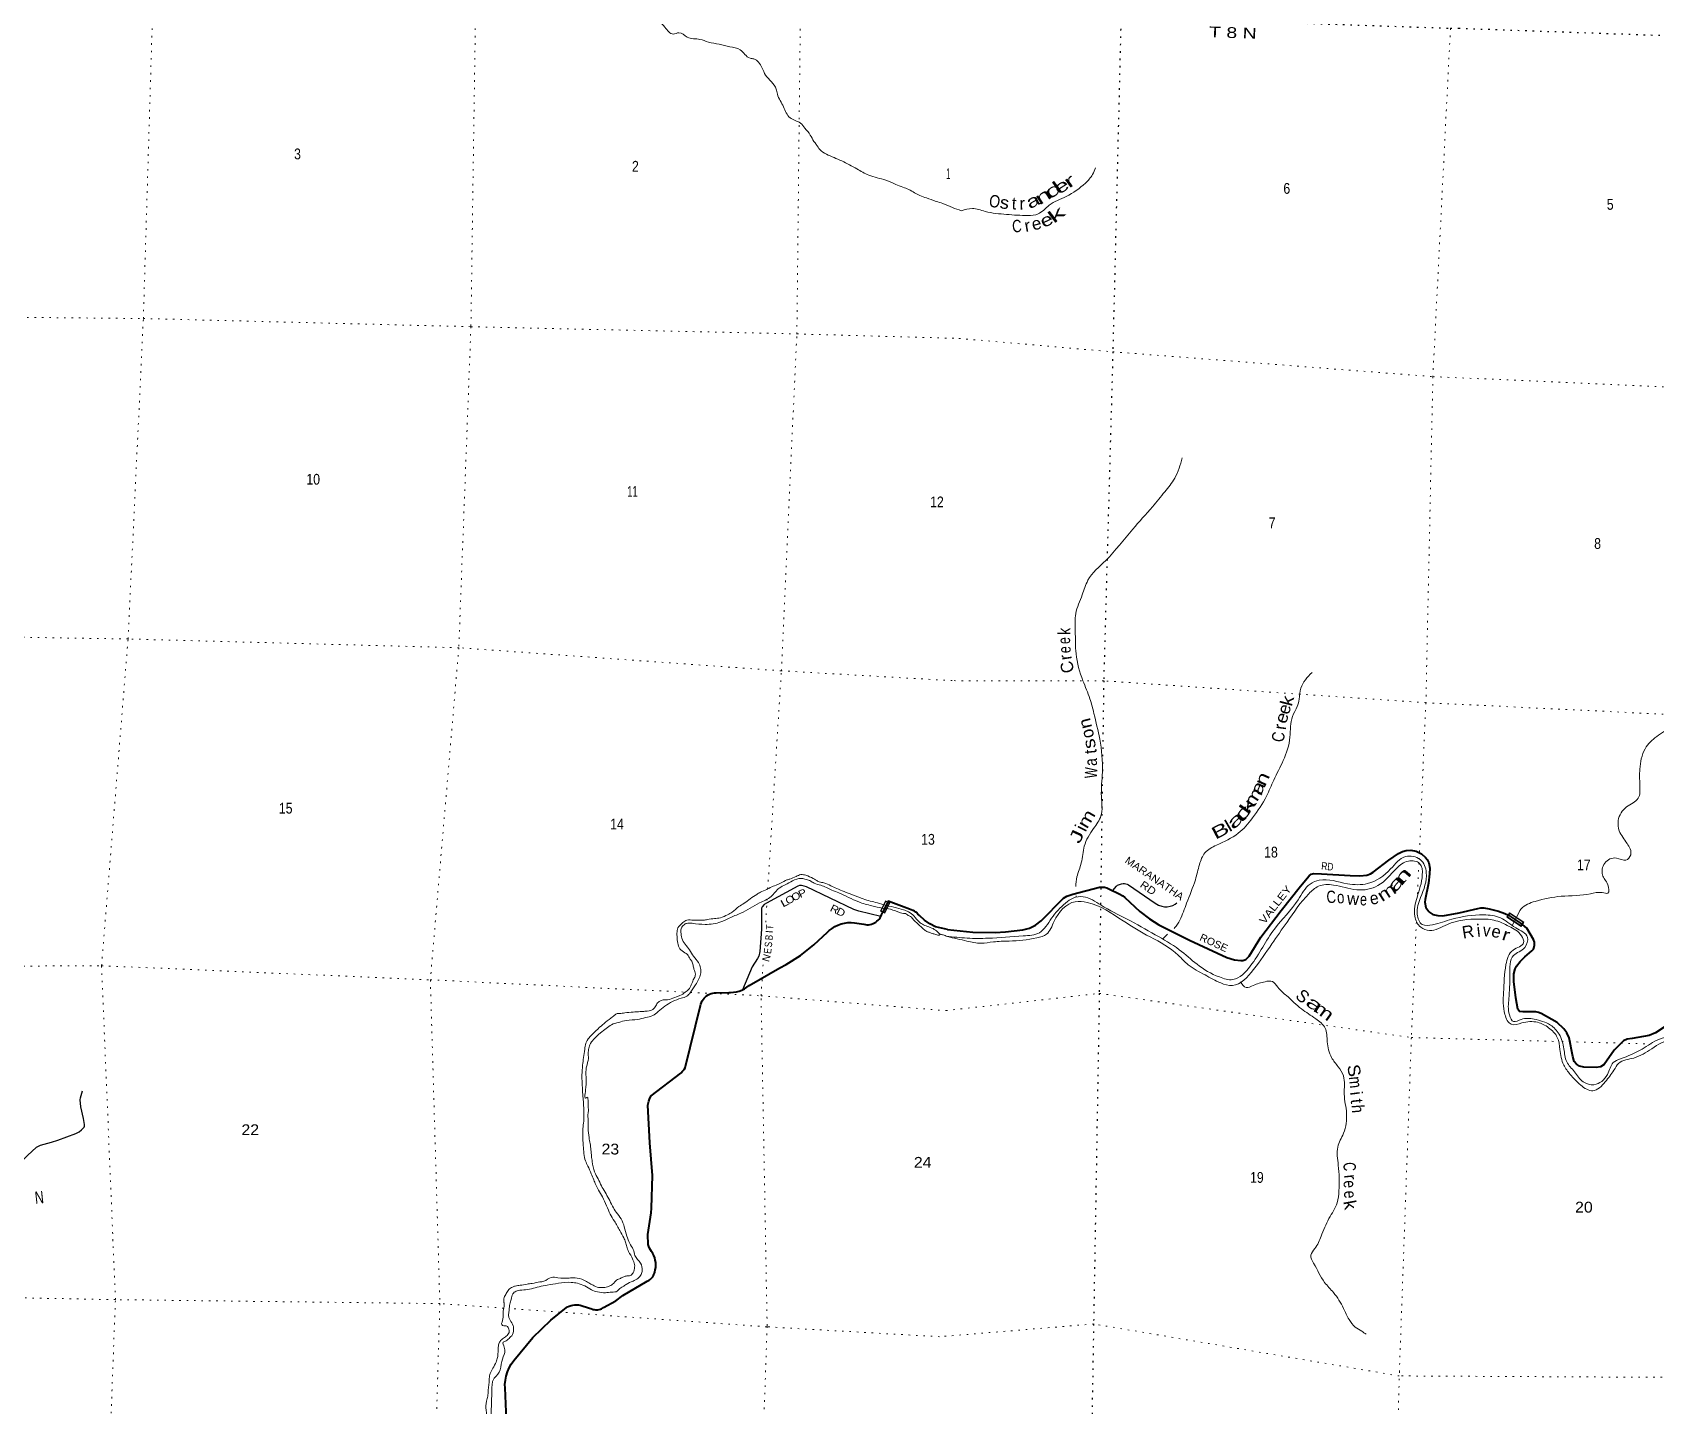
# Model space of a CAD drawing. Header units: feet. Extents: x -509309 to -252658, y -547785 to -360805.
# Drawn here: x -459270 to -432959, y -489433 to -467175 of the extents above; entities that cross this region are included whole.
import ezdxf
from ezdxf.enums import TextEntityAlignment as Align

# ---------------------------------------------------------------- set-up
doc = ezdxf.new("R2010")
doc.units = ezdxf.units.FT
doc.header["$LTSCALE"] = 80
doc.linetypes.add('DOTTED', pattern=[1.5, 0.3, -1.2])
for name, color, linetype, lineweight in [('26', 7, 'Continuous', 40), ('27', 7, 'Continuous', 13), ('29', 7, 'Continuous', 25), ('39', 7, 'Continuous', 13), ('42', 7, 'Continuous', 13), ('6', 7, 'DOTTED', 25), ('61', 7, 'Continuous', 13), ('7', 7, 'DOTTED', 13)]:
    doc.layers.add(name, color=color, linetype=linetype, lineweight=lineweight)
doc.layers.add('30', color=7, linetype='Continuous')
doc.layers.add('41', color=7, linetype='Continuous')

msp = doc.modelspace()

# ---------------------------------------------------------------- linework, layer by layer
at = {"layer": '26'}
for points in [[(-444436.79, -481716.75), (-444025.17, -481759.18), (-443664.14, -481766.96), (-443498.45, -481756.11), (-443217.59, -481719.46), (-443105.25, -481695.53), (-443009.99, -481646.16), (-442918.78, -481575.98), (-442558.16, -481210.44), (-442501.18, -481174.87), (-442407.55, -481145.29), (-441972.01, -481031.27), (-441930.37, -481027.19), (-441892.98, -481029.91), (-441855.07, -481040.42), (-441809.18, -481059.77), (-441654.51, -481137.15), (-441594.55, -481172.77), (-441560.55, -481197.93), (-441317.36, -481426.8), (-441161.97, -481544.36), (-441011.7, -481638.59), (-440516.09, -481891.58), (-439906.51, -482170.49), (-439782.06, -482208.12), (-439682.58, -482220.27), (-439651.8, -482216.26), (-439602.96, -482199.97), (-439547.05, -482150.12), (-439357.59, -481839.78), (-439029.81, -481409.11), (-438716.68, -481016.37), (-438573.11, -480843.95), (-438539.01, -480818.34), (-438495.77, -480807.3), (-438372.4, -480812.96), (-437909.39, -480842.46), (-437750.87, -480843.95), (-437636.89, -480835.8), (-437581.9, -480813.54), (-437535.13, -480786.94), (-437283.5, -480593.32), (-437124.01, -480481.53), (-437062.95, -480453.03), (-437000.1, -480433.13), (-436924.55, -480428.59), (-436839.07, -480444.88), (-436754.19, -480489.29), (-436688.46, -480546.68), (-436659.97, -480583.33), (-436636.14, -480637.82), (-436619.26, -480721.79), (-436623.33, -480811.37), (-436637.24, -480963.22), (-436692.53, -481230.81), (-436696.28, -481273.64), (-436684.39, -481361.12), (-436636.43, -481423.24), (-436619.26, -481438.49), (-436570.41, -481471.06), (-436489, -481489.88), (-436407.59, -481495.5), (-436143.24, -481447.19), (-435841.79, -481377.4), (-435793.5, -481367.24), (-435740.71, -481367.25), (-435658.62, -481381.47), (-435503.94, -481418.12), (-435403.04, -481457.01), (-435342.51, -481486.04), (-435115.67, -481633.56)], [(-445742.74, -481638.73), (-445717.56, -481638.26), (-445692.57, -481635.16), (-445668.04, -481629.47), (-445644.23, -481621.24), (-445621.42, -481610.57), (-445599.85, -481597.58), (-445579.75, -481582.4), (-445561.35, -481565.2), (-445544.85, -481546.18), (-445530.43, -481525.53), (-445518.24, -481503.49), (-445508.43, -481480.3), (-445486.78, -481436.16)], [(-444436.79, -481716.75), (-444633.64, -481675), (-444724.18, -481624.16), (-444808.92, -481564.14), (-444886.91, -481495.59), (-444890.9, -481491.53), (-444915.64, -481466.36), (-444940.48, -481442.62), (-444952.18, -481433.01), (-444972.95, -481419.31), (-444995.04, -481407.85), (-445000.47, -481405.72), (-445026.51, -481396.1), (-445050.47, -481387.01), (-445398.05, -481255.19), (-445486.78, -481436.16)], [(-450143.48, -487881.08), (-450123.29, -487881.56), (-450103.16, -487879.93), (-450083.32, -487876.2), (-450063.97, -487870.42), (-450045.33, -487862.65), (-450027.61, -487852.97), (-450010.99, -487841.5), (-449814.45, -487735.8), (-449701.01, -487651.35), (-449305.08, -487415.96), (-449292.53, -487410.56), (-449274.43, -487400.82), (-449257.44, -487389.25), (-449241.76, -487375.96), (-449227.55, -487361.11), (-449214.97, -487344.85), (-449204.16, -487327.37), (-449195.24, -487308.85), (-449188.3, -487289.5), (-449183.42, -487269.54), (-449173.85, -487234.1), (-449167.48, -487195.24), (-449165.21, -487155.93), (-449167.05, -487116.6), (-449173, -487077.67), (-449182.99, -487039.58), (-449196.9, -487002.74), (-449214.58, -486967.56), (-449235.85, -486934.42), (-449252.05, -486910.76), (-449267.1, -486883.22), (-449279.19, -486854.26), (-449288.19, -486824.19), (-449292.41, -486659.39), (-449239.89, -486309.8), (-449233.28, -486232.37), (-449220.03, -485703.7), (-449262.11, -485176.55), (-449292.58, -484561.07), (-449289.15, -484542.66), (-449277.11, -484496.87), (-449260.35, -484452.59), (-449239.05, -484410.3), (-448762.15, -484043.16), (-448755.47, -484037.45), (-448730.49, -484013.12), (-448708.19, -483986.32), (-448688.82, -483957.33), (-448442.2, -482945.76), (-448436.34, -482924.59), (-448426.51, -482898.79), (-448414.04, -482874.16), (-448399.06, -482850.97), (-448381.74, -482829.47), (-448362.27, -482809.9), (-448340.86, -482792.47), (-448317.75, -482777.37), (-448293.18, -482764.78), (-448267.43, -482754.82), (-448240.78, -482747.61), (-448213.53, -482743.22), (-448185.96, -482741.71), (-447978.85, -482734.77), (-447952.63, -482735.59), (-447905.93, -482733.23), (-447859.74, -482726.01), (-447814.55, -482714), (-447770.87, -482697.33), (-447729.17, -482676.19), (-447689.9, -482650.8), (-447653.51, -482621.45), (-447155.44, -482337.36), (-447050.77, -482282.15), (-446818.17, -482136.24), (-446602.1, -481966.82), (-446383.97, -481761.47), (-446352.38, -481731.58), (-446308.96, -481697.6), (-446262.22, -481668.34), (-446212.68, -481644.12), (-446160.87, -481625.22), (-446107.38, -481611.84), (-446052.78, -481604.12), (-445997.67, -481602.15), (-445942.66, -481605.95), (-445794.57, -481631.28), (-445792.56, -481631.78), (-445767.83, -481636.56), (-445742.74, -481638.73)], [(-432787.19, -483276.57), (-432959.86, -483393.13), (-433060.57, -483436.92), (-433340.21, -483484.68), (-433419.83, -483494.93), (-433479.24, -483522.64), (-433632.05, -483670.85), (-433794.31, -483902.14), (-433850.96, -483940.55), (-433920.5, -483951.01), (-434123.92, -483946.23), (-434189.16, -483930.65), (-434241.57, -483900.16), (-434278.71, -483853.28), (-434299.83, -483776.69), (-434361.29, -483474.4), (-434396.75, -483393.13), (-434445.6, -483327.97), (-434553.99, -483224.24), (-434811.95, -483075.49), (-434856.72, -483059.2), (-434900.4, -483051.97), (-435103.05, -483052.75), (-435162.01, -483042.91), (-435190.65, -483009.17), (-435223.82, -482821.82), (-435255.83, -482560.17), (-435255.64, -482436.16), (-435236.51, -482351.57), (-435210.86, -482309.92), (-435153.87, -482236.63), (-435076.96, -482157.26), (-434963.12, -482062.65), (-434937.25, -482035.62), (-434929.99, -482016.73), (-434921.85, -481967.86), (-434921.85, -481923.07), (-434936.11, -481876.27), (-435048.04, -481695.03), (-435077.29, -481667.11), (-435115.67, -481633.56)], [(-451583.77, -489666.93), (-451609.61, -489147.99), (-451610.04, -489092.41), (-451604.02, -489022.87), (-451590.76, -488954.35), (-451570.42, -488887.58), (-451543.2, -488823.31), (-451509.42, -488762.24), (-451469.44, -488705.03), (-451160.97, -488330.1), (-450867.93, -488051.02), (-450611.54, -487842.96), (-450595.8, -487833.74), (-450568.36, -487820.63), (-450539.69, -487810.46), (-450510.12, -487803.34), (-450479.97, -487799.35), (-450449.56, -487798.53), (-450419.24, -487800.89), (-450389.33, -487806.42), (-450241.52, -487852.71), (-450216.42, -487860.57), (-450191.52, -487870.88), (-450183.15, -487873.82), (-450163.5, -487878.49), (-450143.48, -487881.08)]]:
    msp.add_lwpolyline(points, dxfattribs=at)
at = {"layer": '29'}
for points in [[(-445519.52, -481502.91), (-445871.68, -481416.58), (-445955.31, -481389.97), (-446723.48, -481023.12), (-446757.79, -481011.08), (-446802.96, -481000.7), (-446833.52, -481002.73), (-446862.26, -481015.82), (-447373.54, -481290.18), (-447407.3, -481312.78), (-447440.79, -481349.3), (-447453.02, -481369.68), (-447454.12, -481397.3), (-447450.03, -481711.34), (-447479.46, -482070.33), (-447497.85, -482146.4), (-447514.15, -482185.13), (-447601.73, -482320.46), (-447760.04, -482691.84)], [(-441759.25, -481084.75), (-441697.33, -481013.96), (-441679.01, -480998.68), (-441662.73, -480989.52), (-441615.92, -480973.23), (-441589.46, -480970.18), (-441569.11, -480971.19), (-441546.72, -480974.25), (-441526.37, -480981.38), (-441501.94, -480994.61), (-441070.46, -481290.86), (-441018.57, -481321.41), (-440964.63, -481339.73), (-440920.87, -481347.88), (-440878.13, -481349.91), (-440826.23, -481339.73), (-440786.54, -481327.52), (-440744.82, -481307.15), (-440720.39, -481282.72)], [(-460491.12, -485614.24), (-460275.85, -485594.95), (-459563.41, -485523.16), (-459488.8, -485499.32), (-459435.82, -485466.7), (-459348.16, -485377.9), (-459203.5, -485244.43), (-459142.39, -485213.93), (-458960.22, -485164.03), (-458857.11, -485132.38), (-458567.75, -485022.3), (-458514.77, -484993.76), (-458476.2, -484964.98), (-458433.27, -484918.34), (-458427.16, -484902.03), (-458425.11, -484875.53), (-458442.58, -484782.25), (-458486.67, -484590.92), (-458499.16, -484478.56), (-458492.36, -484443.36), (-458456.46, -484333.93)]]:
    msp.add_lwpolyline(points, dxfattribs=at)
at = {"layer": '39'}
for p, q in [((-442352.61, -481170.79), (-442352.08, -481186.37)), ((-435210.39, -481518.98), (-435281.01, -481650.14)), ((-440870.11, -481792.31), (-440949.13, -481870.6))]:
    msp.add_line(p, q, dxfattribs=at)
for points in [[(-454562.77, -461888.92), (-454475.25, -462026.46), (-454422.41, -462122.65), (-454383.62, -462218.36), (-454348.1, -462350.1), (-454298.71, -462430.1), (-454255.55, -462515.92), (-454208.59, -462607.89), (-454139.14, -462688.58), (-454067.31, -462815.54), (-454003.31, -462879.99), (-453914.92, -463049.69), (-453806.84, -463173.88), (-453704.21, -463281.81), (-453578.05, -463462.85), (-453522.22, -463531.03), (-453438.87, -463616.22), (-453326.99, -463746.56), (-453278.68, -463800.43), (-453167.32, -463888.58), (-453074.94, -464002.19), (-453001.55, -464085.03), (-452894.55, -464183.08), (-452843.46, -464214.96), (-452683.01, -464334.92), (-452563.79, -464371.14), (-452426.44, -464405.98), (-452255.45, -464397.8), (-452049.76, -464430.96), (-451877.25, -464436.89), (-451749.88, -464413.15), (-451566.87, -464349.16), (-451467.07, -464366.64), (-451371.02, -464490.42), (-451220.75, -464614.05), (-451106.18, -464668.18), (-450908.21, -464919.95), (-450804.99, -465068.07), (-450696.68, -465242.46), (-450499.49, -465516.29), (-450386.83, -465624.58), (-450262.8, -465695.1), (-450135.18, -465777.79), (-449998.45, -465886.9), (-449817.78, -466059.77), (-449759.35, -466168.2), (-449678.93, -466279.39), (-449585.74, -466427.16), (-449454.86, -466588.28), (-449352.8, -466712.26), (-449249.51, -466858.37), (-449113.56, -466989.54), (-449018.67, -467089.18), (-448882.02, -467200.3), (-448790.9, -467179.33), (-448656.83, -467250.2), (-448449.28, -467287.45), (-448312.22, -467330.3), (-448140.77, -467366.31), (-447965.53, -467408.47), (-447798.45, -467454.37), (-447636.63, -467592.45), (-447574.8, -467604.62), (-447445.22, -467745.61), (-447385.29, -467868.14), (-447212.48, -468092.95), (-447193.32, -468175.93), (-447094.16, -468382.14), (-446989.93, -468558.4), (-446820.25, -468644.55), (-446748.8, -468725.31), (-446660.42, -468838.79), (-446601.78, -468941.2), (-446563.36, -468990.71), (-446506.02, -469073), (-446400.18, -469146.91), (-446151.05, -469257.87), (-445904.56, -469386.82), (-445713.32, -469487.76), (-445435.11, -469571.61), (-445276.76, -469637.28), (-445159.9, -469683.46), (-445064.82, -469720.86), (-444970.24, -469772.3), (-444885.47, -469817.38), (-444778.42, -469857.2), (-444621.73, -469912.78), (-444510.53, -469948.73), (-444358.13, -470012.19), (-444212.03, -470065.42)], [(-444212.03, -470065.42), (-444033.68, -470029.79), (-443827.74, -470075.27), (-443479.41, -470125.02), (-443130.54, -470140.64), (-442969.66, -470117.1), (-442788.9, -469977.36), (-442511.77, -469833.14), (-442201.4, -469617.13), (-442084.86, -469478.38), (-442035.02, -469370.7)], [(-440630.07, -474069.58), (-440753.65, -474401.07), (-440913.57, -474619.48), (-441114.03, -474863.35), (-441434.75, -475227.85), (-441872.04, -475733.1), (-442160.01, -476055.93), (-442251.95, -476289.48), (-442357.07, -476595.15), (-442365.53, -476878.25), (-442353.24, -477246.05), (-442241.74, -477683.74), (-442127.93, -477974.82), (-442063.48, -478214.9), (-441969.68, -478630.2), (-441925.88, -479163.23), (-441942.15, -479560.71), (-441949.1, -479875.97), (-442068.63, -480076.95), (-442219.63, -480365.81), (-442268.01, -480636.22), (-442337.8, -480864.11), (-442356.99, -481020.08)], [(-432203.6, -476518.32), (-432333.05, -476584.55), (-432463.51, -476715.05), (-432499.92, -476989.67), (-432431.89, -477513.04), (-432385.31, -477740.77), (-432286.57, -477969.34), (-432412.17, -478174.24), (-432684.93, -478422.99), (-432940.32, -478587.65), (-433128.01, -478785.52), (-433213.51, -479119.62), (-433213.44, -479370.72), (-433240.95, -479589.24), (-433427.72, -479728.88), (-433563.61, -479949.68), (-433546.17, -480116.69), (-433420.94, -480319.57), (-433361.66, -480505.32), (-433439.27, -480592.47), (-433593.22, -480557.87), (-433783.16, -480643.22), (-433818.22, -480831.49), (-433734.42, -480989.51), (-433732.55, -481126.14), (-433822.72, -481118.67), (-434013.63, -481137.72), (-434487.77, -481178.35), (-434910.39, -481259.98), (-435134.97, -481378.93), (-435210.39, -481518.98)], [(-438527.85, -477550.23), (-438708.37, -477802.46), (-438737.28, -477982.79), (-438766.21, -478100.04), (-438843.99, -478262.32), (-438885.39, -478599.13), (-438993.65, -478977.06), (-439149.13, -479295.98), (-439265.53, -479553.25), (-439491.78, -479907.2), (-439722.42, -480156.62), (-440076.57, -480349.83), (-440263.09, -480473.4), (-440352.34, -480662.81), (-440418.4, -480908.84), (-440560.82, -481290.24), (-440669.44, -481563.7), (-440755.71, -481690.89), (-440763.12, -481698.02)], [(-444456.13, -481823.66), (-444118.98, -481856.11), (-443777.92, -481857.54), (-443207.53, -481820.45), (-442945.88, -481768.39), (-442751.6, -481534.45), (-442522.87, -481286.84), (-442399.35, -481206.63), (-442238.51, -481185.09), (-441947.73, -481322.32), (-441525.89, -481546), (-441068.41, -481800.39), (-440678.98, -482043.65), (-440391.76, -482279.25), (-440029.84, -482485.91), (-439809.79, -482527.59), (-439529.51, -482311.1), (-439136.84, -481708.72), (-438750.17, -481232.79), (-438557.58, -480978.74), (-438410.14, -480916.82), (-437953.59, -480974.33), (-437626.51, -480971.52), (-437253.61, -480734.42), (-437011.7, -480533.38), (-436773.73, -480583.39), (-436674.71, -480793.88), (-436767.29, -481196.17), (-436821.73, -481468.49), (-436742.07, -481634.48), (-436573.61, -481639.19), (-436259.21, -481549.8), (-435744.48, -481479.68), (-435472.34, -481526.21), (-435226.1, -481688.84), (-435035.9, -481842.53), (-435078.61, -482006.57), (-435259.21, -482136.27), (-435322.39, -482454.65), (-435336.37, -482834.09), (-435328.53, -483101.38), (-435259.99, -483208.94), (-435137.04, -483172.74), (-434926.33, -483170.08), (-434662.97, -483264.68), (-434522.82, -483411.55), (-434444.33, -483651.85), (-434397.46, -483861.51), (-434273.58, -484022.18), (-434129.71, -484187.19), (-433957.87, -484232.12), (-433738.58, -484066.89), (-433643.26, -483873.56), (-433527.94, -483813.13), (-433178.37, -483656.01), (-432894.9, -483491.8), (-432553.72, -483485.2), (-432277.71, -483668.39), (-432077.89, -483848.35), (-432032.77, -484041.91), (-432120.45, -484259.47), (-432205.37, -484428.86), (-432197.9, -484591.69), (-432140.64, -484650.86), (-432047.9, -484622.21), (-431958.53, -484424.77), (-431879.25, -484231.18), (-431719.49, -484151.38), (-431409.76, -484104.1), (-431226.33, -484177.33), (-431175.26, -484375.01), (-431244.52, -484697.32), (-431298.97, -485098.2), (-431406.39, -485295.36), (-431550.01, -485369.39), (-431709.85, -485326.67), (-431817.41, -485276.74), (-431908.76, -485217.02)], [(-444439.37, -481830.6), (-444121.74, -481904.28), (-443892.71, -481939.63), (-443692.96, -481916.93), (-443437.55, -481903.15), (-442989.33, -481852.06), (-442831.89, -481792.3), (-442707.86, -481580.88), (-442366.17, -481265.41), (-442173.73, -481276.52), (-441590.55, -481575.1), (-441153.23, -481835.19), (-441149.25, -481837.27), (-440696.42, -482131.76), (-440536.34, -482286.98), (-440262.05, -482452.07), (-440007.28, -482582.69), (-439817.29, -482621.88), (-439476.21, -482366.19), (-439178.74, -481949.1), (-438932.42, -481595.47), (-438580.13, -481137.07), (-438421.72, -481015.06), (-438180.63, -480994.81), (-437802.66, -481073.16), (-437458.49, -481004.34), (-437159.18, -480725.88), (-436964.69, -480606.45), (-436782.73, -480645.52), (-436739.49, -480831.02), (-436825.46, -481195.24), (-436861.94, -481499.15), (-436764.86, -481680.32), (-436625.27, -481734.78), (-436332.75, -481632.99), (-435825.79, -481546.68), (-435579.28, -481564.68), (-435332.07, -481665.05), (-435133.81, -481816.86), (-435097.47, -481929.94), (-435267.88, -482049.75), (-435383.9, -482282.92), (-435423.15, -482738.29), (-435400.61, -483092.19), (-435298.8, -483252.51), (-435125.92, -483231.17), (-434871.3, -483220.23), (-434691.75, -483308.41), (-434551.26, -483465.45), (-434508.71, -483662.87), (-434446.85, -483912.74), (-434342.44, -484064.87), (-434172.65, -484238.74), (-433973.45, -484330.3), (-433774.54, -484184.83), (-433633.14, -483996.26), (-433557.19, -483886.99), (-433309.68, -483799.22), (-433021.76, -483648.46), (-432696.82, -483519.94), (-432519.78, -483585.79), (-432360.89, -483699.32), (-432137.38, -483931.77), (-432141.26, -484178.79), (-432309.33, -484405.1), (-432265.07, -484652.89), (-432159.89, -484726.89), (-431967.88, -484637.55), (-431855.28, -484366.15), (-431702.73, -484234), (-431485.05, -484171.19), (-431328.78, -484185.74), (-431273.77, -484387.5), (-431334.69, -484689.85), (-431373.71, -485002.6), (-431445.59, -485217.77), (-431629.2, -485301.84), (-431788.76, -485241.04), (-431872.44, -485203.54), (-431908.76, -485217.02)], [(-451181.33, -487542.28), (-451055.55, -487506.44), (-450924.1, -487480.83), (-450744.3, -487450.87), (-450534.9, -487435.97), (-450437.04, -487451.38), (-450318.03, -487493.62), (-450209.83, -487557.57), (-450110.6, -487591.1), (-449982.5, -487603.53), (-449879.7, -487593), (-449790.8, -487577.99), (-449765.74, -487550.73), (-449695.84, -487504.94), (-449646.35, -487468.49), (-449534.04, -487416.13), (-449401.69, -487308.23), (-449385.38, -487244.53), (-449411.36, -487127.18), (-449505.33, -487001.47), (-449529.94, -486902.23), (-449588.72, -486803.83), (-449632.76, -486685.86), (-449675.72, -486537.8), (-449727.28, -486405.51), (-449807.92, -486300.34), (-449866.63, -486199.93), (-449928.65, -486079.33), (-449987.14, -485972.91), (-450047.79, -485870.43), (-450100.06, -485758.19), (-450158.35, -485645.75), (-450196.59, -485477.78), (-450207.66, -485393.07), (-450216.08, -485290.37), (-450230.45, -485185.46), (-450247.11, -485088.51), (-450261.92, -484939.41), (-450264.07, -484772.68), (-450265.95, -484712.37), (-450255.52, -484644.46), (-450262.2, -484606.08), (-450288.48, -484440.53), (-450290.56, -484442.46), (-450298.72, -484275.52), (-450296.49, -484098.9), (-450297.67, -484018.54), (-450288.89, -483940.53), (-450258.06, -483807.05), (-450259.95, -483746.75), (-450254.9, -483660.58), (-450236.16, -483584.92), (-450176.87, -483498.61), (-450062.65, -483392.09), (-449967.69, -483319.05), (-449885.25, -483259.64), (-449765.41, -483221.59), (-449641.78, -483189.69), (-449458.46, -483173.9), (-449332.89, -483144.07), (-449213.19, -483110.03), (-449128.61, -483046.68), (-449019.04, -482958.07), (-448893.91, -482884.06), (-448755.45, -482830.58), (-448663.84, -482795.58), (-448607.7, -482741.28), (-448520.78, -482611.74), (-448438.39, -482439.88), (-448473.92, -482251.92), (-448554.7, -482150.76), (-448619.29, -482046.13), (-448743.22, -481859.15), (-448757.73, -481758.26), (-448749.31, -481690.27), (-448707.34, -481639.51), (-448666.38, -481616.82), (-448573.96, -481615.98), (-448365.7, -481633.17), (-448111.25, -481593.72), (-447974.45, -481530.14), (-447788.93, -481452.18), (-447633.36, -481369.17), (-447481.81, -481286.03), (-447297.31, -481179.92), (-447163.97, -481043.94), (-447065.7, -480991.09), (-446946.87, -480924.9), (-446813, -480887.33), (-446689.55, -480917.67), (-446668.77, -480923.2)], [(-445470.09, -481317.35), (-445605.65, -481276.17), (-445715.13, -481248.31), (-445836.21, -481208.01), (-445978.87, -481152.91), (-446111.64, -481102.17), (-446232.37, -481051.84), (-446329.17, -481006.35), (-446440.01, -480960.37), (-446515.74, -480943.72), (-446566.98, -480915.86), (-446614.27, -480890.14), (-446732.92, -480837.87), (-446812.88, -480827.09), (-446892.24, -480856.49), (-446992.16, -480899.24), (-447040.87, -480913.64), (-447134.91, -480960.6), (-447214.49, -480996.02), (-447310.33, -481036.91), (-447367.56, -481065.06), (-447469.62, -481111.75), (-447529.14, -481147.86), (-447634, -481216.55), (-447733.04, -481291.46), (-447821.28, -481344.65), (-447926.99, -481437.4), (-448000.69, -481477.04), (-448118.94, -481527.19), (-448215.72, -481537.92), (-448324.75, -481554.26), (-448391.44, -481566.02), (-448455.7, -481565.82), (-448552.13, -481566.53), (-448662.53, -481564.74), (-448728.21, -481604.66), (-448805.54, -481690.35), (-448822.63, -481776.11), (-448816.36, -481882.74), (-448795.9, -481985.85), (-448740.42, -482064.06), (-448652.14, -482123.31), (-448606.48, -482195.16), (-448576.08, -482244.4), (-448565.25, -482278.9), (-448551.47, -482343.63), (-448540.64, -482378.14), (-448525.49, -482460.98), (-448549.54, -482516.38), (-448580.25, -482589.62), (-448602.15, -482641.08), (-448627.71, -482682.37), (-448687.65, -482730.51), (-448774.02, -482787.78), (-448828.89, -482805.97), (-448944.93, -482850.18), (-449078.03, -482865.69), (-449123.15, -482892.25), (-449165.47, -482953.04), (-449215.81, -483013.56), (-449341.31, -483041.38), (-449417.82, -483046.78), (-449532.58, -483054.89), (-449669.62, -483068.25), (-449754.29, -483077.39), (-449792.55, -483080.1), (-449835.67, -483106.73), (-449866.6, -483129.76), (-449980.26, -483220.23), (-450075.51, -483301.29), (-450196.1, -483417.63), (-450246.16, -483470.13), (-450297.56, -483560.73), (-450317.08, -483658.45), (-450335.87, -483792.33), (-450352.3, -483916.26), (-450361.91, -484074.56), (-450355.31, -484285.63), (-450346.09, -484422.48), (-450337.95, -484533.2), (-450331.01, -484678.01), (-450331.18, -484796.48), (-450345.25, -484910.45), (-450350.35, -485054.84)], [(-446668.77, -480923.2), (-446596, -480966.05), (-446492, -480999.05), (-446310, -481076.05), (-446198.11, -481121.13)], [(-446198.11, -481121.13), (-446040.68, -481196.97), (-445876.52, -481268.87), (-445661.87, -481332.47), (-445497.04, -481370.22)], [(-445497.61, -481370.1), (-445362.61, -481388.93), (-445197.89, -481444.78), (-445152.32, -481456.73)], [(-444439.36, -481830.61), (-444507.58, -481801.81), (-444557.44, -481792.07), (-444584.75, -481769.04), (-444651.11, -481714.56), (-444738.02, -481673.42), (-444823.21, -481640.38), (-444897.81, -481591.63), (-444978.94, -481500.49), (-445068.87, -481431.14), (-445147.98, -481396.3), (-445305.17, -481354.76), (-445470.09, -481317.35)], [(-445152.32, -481456.73), (-445116, -481457.64), (-445084.69, -481480.8), (-445035.39, -481506.59), (-444989.02, -481558.38), (-444940.43, -481604.22), (-444897.64, -481643.84), (-444844.97, -481687.82), (-444800.32, -481731.52), (-444745.01, -481757.52), (-444701.44, -481775.07), (-444641.83, -481793.19), (-444580.08, -481807.35), (-444567.9, -481803.76), (-444559.38, -481789.99)], [(-439688.16, -482564.35), (-439595.14, -482657.57), (-439480.24, -482623.25), (-439288.68, -482562.03), (-439170.23, -482557.9), (-439083.39, -482649.68), (-438941.11, -482788.55), (-438697.7, -483003.36), (-438467.45, -483161.71), (-438315.36, -483314.8), (-438280.72, -483536.32), (-438210.47, -483790.55), (-438104.49, -483940.89), (-438018.53, -484088.91), (-438005.14, -484386.42), (-437967.87, -484696.37), (-438017.08, -485018.99), (-438110.87, -485242.48), (-438101.43, -485535.91), (-438091.91, -485951.88), (-438119.04, -486146.3), (-438253.45, -486401.27), (-438380.35, -486688.51), (-438481.79, -486887.77), (-438547.65, -486993.18), (-438501.56, -487124.49), (-438323.88, -487436.68), (-438180, -487601.69), (-438017.48, -487857.39), (-437928.05, -488039.61), (-437825.61, -488159.76), (-437722.34, -488227.7), (-437650.89, -488277.05)], [(-450350.35, -485054.84), (-450341.98, -485215.77), (-450330.61, -485348.68), (-450304.7, -485468.04), (-450265.48, -485551.72), (-450211.56, -485674.05), (-450170.9, -485773.83), (-450137.56, -485853.29), (-450092.4, -485939.17), (-450030.03, -486049.74), (-449962.84, -486194.62), (-449903.4, -486331.19), (-449837.02, -486441.9), (-449750.13, -486597.49), (-449685.97, -486714.15), (-449656.29, -486783.44), (-449634.84, -486858.47), (-449605.51, -486937.79), (-449541.41, -487056.45), (-449523.06, -487105.27), (-449508.43, -487145.93), (-449509.91, -487188.05), (-449533.23, -487279.61), (-449581.07, -487326.16), (-449633.51, -487332.39), (-449684.22, -487346.71), (-449739.3, -487370.93), (-449802.62, -487400.88), (-449842.36, -487445.7), (-449891.92, -487484.15), (-449969.35, -487515.63), (-450013.7, -487520.13), (-450095.94, -487517.31), (-450183.06, -487482.19), (-450249.99, -487443.75), (-450332.75, -487398.74), (-450474.04, -487361.76), (-450570.61, -487366.47), (-450753.15, -487360.2), (-450859.46, -487356.55), (-450980.15, -487418.67), (-451042.76, -487428.57), (-451170.12, -487452.31), (-451252.86, -487463.52), (-451364.04, -487483.8), (-451442.76, -487495.15), (-451489.54, -487511.61), (-451549.27, -487553.74), (-451589.58, -487614.6), (-451622, -487679.75), (-451626.99, -487763.91), (-451625.26, -487772), (-451635.04, -487878.09), (-451640.44, -487974.29), (-451658.31, -488082.1), (-451663.67, -488120.07), (-451628.27, -488141.36), (-451590.09, -488140.67), (-451553.25, -488178.08), (-451543.77, -488250.69), (-451562.95, -488282.16), (-451618.89, -488330.44), (-451680.91, -488380.51), (-451708.83, -488431.76), (-451719.54, -488507.69), (-451724.38, -488587.85), (-451730.73, -488653.89), (-451753.41, -488727.41), (-451807.18, -488827.97), (-451850.27, -488910.82), (-451865.21, -488992.63), (-451870.55, -489086.82), (-451881.62, -489172.79), (-451883.96, -489238.97), (-451900.9, -489320.71), (-451918.54, -489478.74), (-451907.33, -489559.44), (-451898.84, -489660.13), (-451917.72, -489739.8), (-451990.88, -489877.84), (-452041.79, -489954.41), (-452067.28, -489993.69), (-452120.68, -490084.22), (-452170.57, -490188.93), (-452214.24, -490287.83), (-452258.11, -490392.74), (-452293.82, -490493.92), (-452333.96, -490607), (-452399.48, -490699.12), (-452477.1, -490792.84), (-452547.87, -490806.47), (-452649.04, -490770.87), (-452738.17, -490735.68), (-452809.04, -490695.1), (-452876.63, -490618.48), (-452927.46, -490522.36), (-452976.14, -490422.3)], [(-455154.8, -493991.92), (-455138.87, -493882.03), (-455106.61, -493764.67), (-455090.67, -493654.78), (-455103.56, -493507.76), (-455141.12, -493434.18), (-455175.41, -493324.57), (-455198.51, -493239.45), (-455202.9, -493193.11), (-455210.94, -493136.61), (-455205.58, -493098.65), (-455183.05, -493029.14), (-455111.44, -492935.22), (-455024.86, -492871.93), (-455014.83, -492872.27), (-454889.44, -492734.01), (-454771.16, -492569.41), (-454705.71, -492479.29), (-454657.54, -492366.49), (-454619.05, -492243.32), (-454573.74, -492154.52), (-454556.67, -492012.54), (-454526.62, -491901.12), (-454539.27, -491804.31), (-454535.37, -491694), (-454515.78, -491594.28), (-454514.39, -491497.94), (-454523.3, -491409.29), (-454501.07, -491291.58), (-454400.3, -491224.76), (-454295.02, -491144.05), (-454187.67, -491061.39), (-454097.92, -491022.31), (-453972.68, -491058.73), (-453866.93, -491078.43), (-453772.44, -491075.65), (-453707.75, -491063.82), (-453639.79, -491015.95), (-453583.38, -490897.41), (-453568.75, -490767.4), (-453552.53, -490649.48), (-453552.86, -490545.06), (-453561.99, -490462.42), (-453586.51, -490417.4), (-453601.37, -490326.53), (-453587.94, -490230.61), (-453582.23, -490182.62), (-453562.05, -490123.07), (-453527.19, -490045.96), (-453476.57, -489977.42), (-453453.65, -489954.11), (-453382.95, -489942.48), (-453263.07, -490016.88), (-453167.87, -490164.72), (-453099.89, -490343.76), (-453032, -490468.57), (-452931.87, -490590.48), (-452847.37, -490699.8), (-452762.22, -490791.08), (-452492.91, -490842.49), (-452404.79, -490849.54), (-452330.81, -490801.88), (-452281.48, -490713.21), (-452275.93, -490613.01), (-452228.42, -490462.03), (-452155.62, -490334.02), (-452073.63, -490230.41), (-452012.41, -490146.17), (-451949.45, -490126.25), (-451898.68, -490053.69), (-451874.04, -489867.8), (-451847.87, -489752.24), (-451834.32, -489596.08), (-451829.09, -489391.45), (-451823.85, -489243.04), (-451818.82, -489100.65), (-451804.02, -489022.85), (-451702.99, -488891.78), (-451662.72, -488718.47), (-451615.35, -488571.51), (-451622.34, -488484.93), (-451639.63, -488406.03), (-451590.64, -488383.61), (-451530.48, -488329.46), (-451501.41, -488302.34), (-451469.57, -488197.01), (-451477.54, -488138.51), (-451526.65, -488050.48), (-451547.23, -488007.61), (-451551.26, -487951.25), (-451542.76, -487881.26), (-451533.49, -487789.21), (-451510.66, -487711.68), (-451483.4, -487622.26), (-451427.69, -487580), (-451306.41, -487558.06), (-451181.33, -487542.28)]]:
    msp.add_spline(points, degree=3, dxfattribs=at)
at = {"layer": '6'}
for points in [[(-441380.88, -453578.23), (-441428.28, -456407.71), (-441468.99, -461686.13), (-441626.23, -466998.86), (-441756.78, -472352.16), (-441904.69, -477685.11), (-441955.96, -481318.05)], [(-444150.13, -466832.75), (-441623.44, -466924.56), (-436283.31, -467106.3), (-436150.89, -467106.41), (-431021.41, -467286.79), (-430840.79, -467283.65), (-425720.44, -467534.19), (-425567.87, -467528.6), (-420443.27, -467636.58), (-420222.63, -467640.11), (-415320.21, -467714.42), (-415097.81, -467734.04), (-412434.85, -467769.97)], [(-441956.84, -481380.89), (-441976.19, -482752.11), (-442068.31, -488110.06), (-442162.5, -493471.99), (-442299.22, -498859.35), (-442301.57, -499267)]]:
    msp.add_lwpolyline(points, dxfattribs=at)
at = {"layer": '61'}
for p, q in [((-445521.41, -481419.19), (-445441.62, -481254.1)), ((-445441.62, -481254.1), (-445374.09, -481286.74)), ((-435324.34, -481445.51), (-435094.17, -481595.99)), ((-435094.17, -481595.99), (-435139.31, -481665.04))]:
    msp.add_line(p, q, dxfattribs=at)
for points in [[(-445374.09, -481286.74), (-445453.88, -481451.82), (-445521.41, -481419.19)], [(-435139.31, -481665.04), (-435369.48, -481514.56), (-435324.34, -481445.51)]]:
    msp.add_lwpolyline(points, dxfattribs=at)
for points in [[(-445437.89, -481264.78), (-445510.72, -481415.46), (-445457.6, -481441.13), (-445384.77, -481290.46)], [(-435322.02, -481456.58), (-435358.4, -481512.24), (-435141.62, -481653.96), (-435105.24, -481598.3)]]:
    msp.add_lwpolyline(points, close=True, dxfattribs=at)
at = {"layer": '7'}
for p, q in [((-436794.25, -480633.22), (-436816.82, -481153.14)), ((-447384.22, -481597.92), (-447360.46, -481217.17)), ((-434478.35, -483532.76), (-433031.23, -483571.35))]:
    msp.add_line(p, q, dxfattribs=at)
for points in [[(-457964.86, -486767.51), (-458149.99, -482303.13), (-457719.84, -477006.86), (-457472.05, -471812.74), (-457312.99, -466515.19)], [(-452085.3, -466630.47), (-452162.61, -471944.89), (-452358.53, -477148.81), (-452819.87, -482532.37), (-452665.89, -487780.44), (-452753.35, -490728.93)], [(-447350.44, -481056.54), (-447129.94, -477523.15), (-446878.75, -472062.1), (-446820.69, -466781.15)], [(-436283.31, -467106.3), (-436568.59, -472754.44), (-436681.64, -478039.74), (-436791.38, -480567.23)], [(-468230.35, -471617.86), (-468103.67, -471624.32), (-462716.06, -471761.16), (-457472.05, -471812.74), (-452162.61, -471944.89), (-446878.75, -472062.1), (-444252.24, -472134.33)], [(-444252.24, -472134.33), (-441756.78, -472352.16), (-436568.59, -472754.44), (-431287.45, -472987.47), (-426010.64, -473240.51), (-420695.66, -473490.15), (-415776.77, -473410.04), (-412537.29, -473498.3)], [(-444359.09, -477682.49), (-447129.94, -477523.15), (-452358.53, -477148.81), (-457719.84, -477006.86), (-462998.82, -476921.94), (-468496.57, -476889.75), (-473670.01, -476659.87), (-476086.24, -476640.87)], [(-412630.55, -478712.53), (-416131.19, -478733.67), (-420926.27, -478723.35), (-423586.05, -478680.85), (-426280.95, -478702.08), (-428779.52, -478358.83), (-431635.52, -478283.48), (-436681.64, -478039.74), (-441904.69, -477685.11), (-444359.09, -477682.49)], [(-436836.06, -481596.23), (-436917.31, -483467.71), (-437110.96, -488878.25), (-437247.73, -494165.19), (-437308.91, -499085.72), (-437299.11, -499362.26)], [(-474578.23, -482067.68), (-473621.12, -482097.1), (-469075.27, -482241.17), (-463499.2, -482330.26), (-458149.99, -482303.13), (-452819.87, -482532.37), (-448688.97, -482731.49)], [(-447992.5, -499157.3), (-447991.06, -498711.68), (-447544, -493448.11), (-447360.44, -488139.35), (-447458.66, -482790.79), (-447426.39, -482273.64)], [(-448603.45, -482735.61), (-447458.66, -482790.79), (-444462.11, -483031.35)], [(-444462.11, -483031.35), (-441976.19, -482752.11), (-436917.31, -483467.71), (-434535.87, -483531.22)], [(-458930.28, -498942.53), (-458971.56, -498336.59), (-458125.48, -493034.51), (-457925.52, -487716.27), (-457967.64, -486700.51)], [(-451633, -487853.77), (-452665.89, -487780.44), (-457925.52, -487716.27), (-463633.95, -487605.9), (-468990.69, -487520.99), (-473977.7, -487357.75), (-476306.17, -487298.33)], [(-444563.91, -488317.42), (-447366.78, -488156.64), (-451541.06, -487860.29)], [(-412820.42, -489329.82), (-416158.14, -489271.28), (-421292.69, -489151.49), (-426468.29, -488975.99), (-432011.96, -488979.82), (-437113.75, -488952.55), (-442068.31, -488110.06), (-444563.91, -488317.42)]]:
    msp.add_lwpolyline(points, dxfattribs=at)

# ---------------------------------------------------------------- texts
at = {"layer": '27'}
for s, rotation, width, p in [('RD', 353.938, 0.85, (-438382.33, -480741.99)), ('VALLEY', 52.022, 1.2, (-439298.45, -481637.23)), ('ROSE', 335.411, 1.05, (-440361.32, -481886.67))]:
    msp.add_text(s, height=120, rotation=rotation, dxfattribs=dict(at, width=width)).set_placement(p)
at = {"layer": '30'}
for s, width, p in [('MARANATHA', 1.1, (-441572.2, -480623.76)), ('RD', 1.15, (-441327.17, -481017.07))]:
    msp.add_text(s, height=120, rotation=325.527, dxfattribs=dict(at, width=width)).set_placement(p)
for s, rotation, width, p in [('O', 28.219, 1.15, (-446963.07, -481284.01)), ('O', 28.219, 1.15, (-446865.96, -481230.64)), ('P', 24.487, 1.2, (-446764.69, -481181.46)), ('L', 28.219, 1.45, (-447048.32, -481331.28)), ('R', 334.473, 1.15, (-446291.72, -481439.86)), ('D', 334.473, 1.15, (-446189.4, -481488.73)), ('T', 87.746, 0.85, (-447259.93, -481680.62)), ('E', 81.313, 0.85, (-447292.37, -482071.61)), ('S', 85.313, 0.8, (-447280.07, -481963.53)), ('B', 85.313, 0.8, (-447270.77, -481850.06))]:
    msp.add_text(s, height=120, rotation=rotation, dxfattribs=dict(at, width=width)).set_placement(p, align=Align.CENTER)
for s, rotation, p in [('I', 85.313, (-447263.14, -481757.13)), ('N', 72.176, (-447315.88, -482194.55))]:
    msp.add_text(s, height=120, rotation=rotation, dxfattribs=at).set_placement(p, align=Align.CENTER)
at = {"layer": '41'}
for s, rotation, width, p in [('d', 35.731, 1.85, (-442670.43, -469811.74)), ('e', 32.42, 1.55, (-442537.86, -469750.05)), ('r', 35.855, 1.85, (-442401.94, -469662.48)), ('O', 351.234, 0.85, (-443686.7, -470010.32)), ('s', 352.508, 1.1, (-443524.97, -470031.68)), ('a', 26.166, 1.45, (-443008.88, -469994.08)), ('n', 32.757, 1.7, (-442836.24, -469912.09)), ('e', 25.024, 1.35, (-442790.41, -470304.32)), ('k', 37.253, 1.95, (-442613.55, -470203.56)), ('C', 3.976, 0.8, (-443305.23, -470413.03)), ('r', 9.898, 1.05, (-443125.85, -470402.62)), ('e', 14.191, 1.05, (-442971.5, -470367.77)), ('k', 89.168, 0.85, (-442447.03, -476885.01)), ('e', 91.515, 0.75, (-442449.41, -477030.72)), ('e', 91.462, 0.75, (-442440.57, -477178.28)), ('k', 75.298, 1.2, (-438836.21, -478032.68)), ('e', 75.877, 1.05, (-438882.27, -478166.45)), ('n', 103.569, 1.15, (-442110.54, -478355.81)), ('e', 72.259, 1.15, (-438925.7, -478313.68)), ('C', 82.695, 0.85, (-438975.44, -478605.91)), ('s', 101.889, 1.2, (-442043.46, -478687.55)), ('W', 87.813, 0.7, (-442010.69, -479180.04)), ('a', 92.04, 0.85, (-442013.79, -478999.03)), ('a', 65.543, 1.4, (-439316.35, -479462.05)), ('n', 65.769, 1.4, (-439246.65, -479314.52)), ('k', 54.474, 1.9, (-439489.88, -479768.17)), ('m', 57.309, 1.35, (-439399.55, -479621.9)), ('m', 59.754, 1.3, (-442101.4, -479972.09)), ('a', 42.091, 2, (-439697.83, -480011.15)), ('c', 49.523, 2.05, (-439580.7, -479890.59)), ('J', 65.714, 1.5, (-442254.87, -480248.25)), ('i', 63.725, 1.15, (-442185.3, -480115.24)), ('B', 27.854, 1.55, (-439970.83, -480199.55)), ('l', 30.183, 1.25, (-439834.41, -480121.01)), ('a', 47.813, 2, (-437093.3, -481029.96)), ('n', 49.623, 1.95, (-436990.68, -480916.47)), ('C', 3.531, 0.8, (-438210.21, -481286.59)), ('o', 3.216, 0.8, (-438058.23, -481291.76)), ('e', 358.786, 0.75, (-437695.34, -481325.42)), ('e', 10.225, 0.95, (-437504.2, -481304.89)), ('m', 32.594, 1.35, (-437266.93, -481194.38)), ('v', 354.319, 0.9, (-435705.58, -481828.99)), ('r', 342.384, 1.25, (-435409.28, -481894.56)), ('a', 325.477, 1.75, (-438542.14, -483005.91)), ('m', 323.827, 1.45, (-438393.34, -483119.56)), ('S', 280.178, 1.1, (-437942.79, -484019.89)), ('m', 276.017, 0.85, (-437921.19, -484201.82)), ('h', 274.087, 0.9, (-437883.2, -484629.71)), ('C', 271.973, 0.75, (-438017.18, -485563.85)), ('e', 275.211, 0.85, (-438014.17, -485852.39)), ('e', 275.114, 0.85, (-438007.02, -486019.95)), ('k', 280.341, 1.1, (-438008.39, -486197.2))]:
    msp.add_text(s, height=200, rotation=rotation, dxfattribs=dict(at, width=width)).set_placement(p, align=Align.CENTER)
for s, rotation, p in [('t', 356.976, (-443361.89, -470043.15)), ('r', 1.898, (-443222.81, -470046.62)), ('r', 98.854, (-442426.39, -477290.24)), ('C', 104.209, (-442401.64, -477439.74)), ('o', 103.569, (-442072.93, -478519.53)), ('r', 82.53, (-438948.45, -478443.58)), ('t', 95.492, (-442021.06, -478822.73)), ('w', 356.144, (-437869.19, -481315.6)), ('R', 9.17, (-435982.91, -481850.04)), ('i', 6.508, (-435817.63, -481831.56)), ('e', 347.224, (-435561.67, -481844.61)), ('S', 317.666, (-438745.6, -482870.19)), ('i', 277.383, (-437909.24, -484383.47)), ('t', 276.329, (-437898.11, -484508.82)), ('r', 276.411, (-438004.12, -485740.56))]:
    msp.add_text(s, height=200, rotation=rotation, dxfattribs=at).set_placement(p, align=Align.CENTER)
at = {"layer": '42', "width": 0.75}
msp.add_text('N', height=200, rotation=6.065, dxfattribs=at).set_placement((-459221.44, -486164.93))
at = {"layer": '6', "width": 1.35}
msp.add_text('T 8 N', height=175, rotation=358.051, dxfattribs=at).set_placement((-440199.23, -467252.54))
at = {"layer": '7'}
for s, width, p in [('3', 0.85, (-455028.67, -469231.31)), ('2', 0.85, (-449551.95, -469432.35)), ('1', 0.4, (-444457.11, -469552.95)), ('6', 0.85, (-438991.92, -469790.95)), ('5', 0.85, (-433749.31, -470049.47)), ('10', 0.85, (-454829.69, -474505.18)), ('11', 0.65, (-449628.15, -474701.95)), ('12', 0.85, (-444718.96, -474872.61)), ('7', 0.85, (-439230.51, -475212.32)), ('8', 0.85, (-433953.96, -475546.23)), ('15', 0.85, (-455275.49, -479836.94)), ('14', 0.85, (-449904.89, -480094.88)), ('13', 0.85, (-444863.55, -480341.81)), ('18', 0.85, (-439303.23, -480549)), ('17', 0.85, (-434232.36, -480756.57)), ('22', 1.1, (-455882.86, -485049.45)), ('23', 1.1, (-450045.3, -485363.32)), ('24', 1.1, (-444982.29, -485578)), ('19', 0.85, (-439532.46, -485822.4)), ('20', 1.1, (-434263.26, -486304.32))]:
    msp.add_text(s, height=175, dxfattribs=dict(at, width=width)).set_placement(p)

doc.saveas('drawing.dxf')
